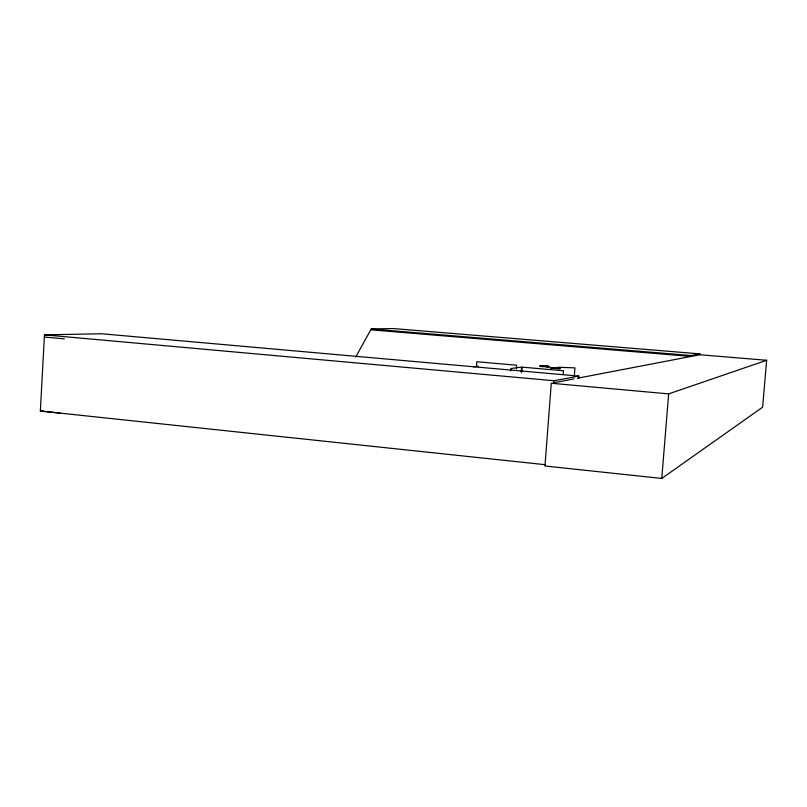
<?xml version="1.0" encoding="UTF-8"?>
<svg xmlns="http://www.w3.org/2000/svg" width="807" height="807" viewBox="0 0 807 807"><rect width="100%" height="100%" fill="white"/><g stroke="black" fill="none" stroke-linecap="round" stroke-linejoin="round"><path stroke-width="1.21" d="M766.65 360.275L668.66 393.887L551.282 383.254L544.957 466.002L661.77 478.45L762.625 407.192L766.65 360.275L699.871 354.747L577.479 378.231L578.71 378.342L578.881 376.102L101.652 333.765L44.456 334.855L40.35 411.015L60.263 413.154M355.695 357.087L371.24 328.994L393.251 328.55L699.941 353.88L699.871 354.747M476.473 366.58L476.826 361.748L516.672 365.238L516.399 368.89M510.67 370.948L510.851 368.527L521.615 367.104L521.241 372.077M521.746 372.098L522.109 367.135L563.457 370.776L563.165 374.529M553.773 383.254L553.965 380.733L578.881 376.102M574.312 376.223L574.957 367.901L558.383 367.235M661.77 478.45L668.66 393.887M699.941 353.88L691.044 355.544L690.974 356.452L371.18 329.851M560.028 368.749L551.927 368.264M560.048 368.537L556.134 367.76M552.835 368.244L550.515 368.073L554.863 368.133M559.231 368.285L550.788 367.881M548.649 366.489L549.476 366.691L541.416 366.237M549.476 366.479L545.159 366.428M542.556 366.56L540.105 366.227M541.739 366.539L540.034 365.995L543.161 365.985M540.892 366.005L540.508 365.722M554.853 382.568L573.908 378.917M473.416 366.822L478.39 366.247M42.842 410.743L40.35 411.015L545.018 464.671M560.048 368.517L551.837 368.012M551.847 368.002L552.997 368.254M549.053 366.57L547.812 366.207M541.547 366.217L542.354 366.297L540.105 366.247M542.193 366.539L542.223 366.469M540.125 365.783L545.613 365.995M557.324 368.042L550.566 367.599L554.5 368.113M550.969 367.508L551.645 367.518M551.665 368.234L552.26 368.325M553.017 368.365L552.079 368.264M558.999 368.375L559.685 368.355M542.385 366.58L541.578 366.459M547.469 366.751L548.003 366.782M559.019 368.385L555.751 368.214M558.081 368.527L559.009 368.557M541.164 365.742L542.102 365.763M541.154 366.196L544.352 366.358M547.812 366.449L548.649 366.509M552.502 368.345L552.089 368.244M542.072 365.954L548.124 366.489M541.699 366.116L548.609 366.782M554.863 368.123L558.343 368.446M554.5 368.123L556.104 368.234M371.24 328.994L691.044 355.544M44.456 334.855L553.965 380.733M545.613 365.985L547.822 366.186M550.808 367.699L552.583 368.042M553.279 368.204L554.48 368.315M44.335 337.044L64.328 338.859M546.783 366.106L547.812 366.378M541.346 366.499L549.153 366.882M540.872 366.005L541.719 366.106M551.383 367.79L552.22 368.083M559.231 368.103L559.816 368.385"/></g></svg>
